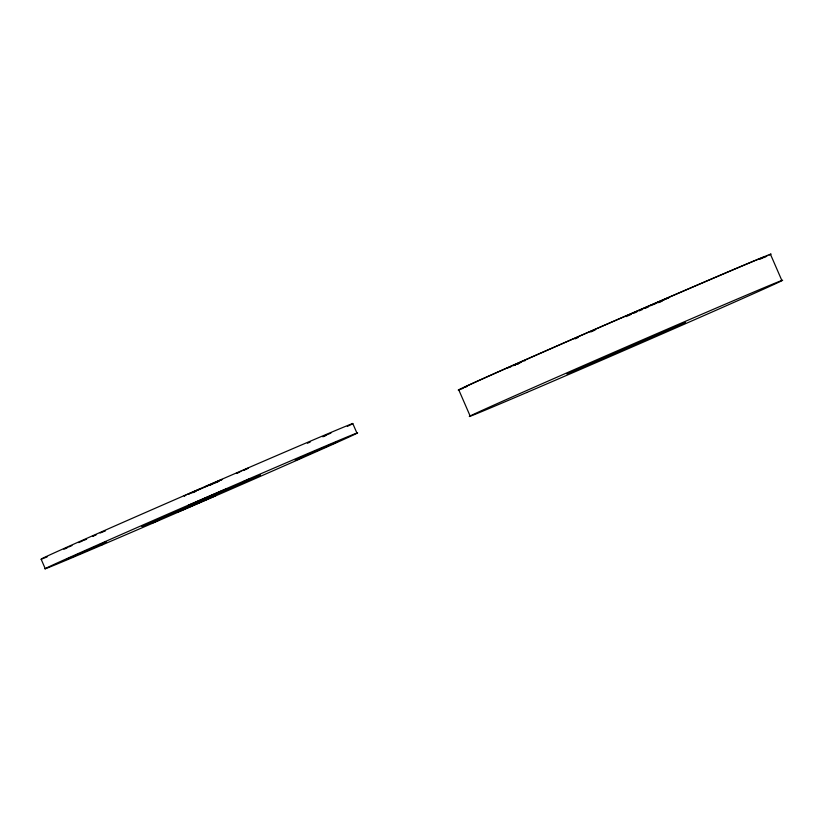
<?xml version="1.0" encoding="UTF-8"?>
<svg xmlns="http://www.w3.org/2000/svg" width="823" height="823" viewBox="0 0 823 823"><rect width="100%" height="100%" fill="white"/><g stroke="black" fill="none" stroke-linecap="round" stroke-linejoin="round"><path stroke-width="1.23" d="M45.296 568.786L41.15 559.239L42.477 558.323A170.721 1.193 -23.5 0 1 181.585 496.753L222.436 479.007A170.721 1.193 -23.5 0 1 352.769 423.495L356.915 433.042M352.769 423.495L351.442 424.411A170.721 1.193 -23.5 0 1 347.327 426.355M184.167 495.95L185.216 495.446M222.22 479.428L216.655 481.949M507.163 368.416L507.935 368.066M661.836 300.755L662.371 300.518L657.824 302.483M92.927 536.205L94.336 535.578M104.387 531.257L104.902 531.02M247.466 468.616L248.433 468.174L246.849 468.832M65.47 548.437L67.702 547.439M187.5 494.417L190.854 492.936M238.217 472.577L236.222 473.482L239.03 472.309M666.465 298.79L669.305 297.484M102.299 532.193L103.503 531.658M509.2 367.5L511.021 366.688M191.893 492.473L199.783 489.016M68.823 546.945L71.971 545.567M211.346 484.284L215.533 482.443M246.437 469.079L243.629 470.314M322.842 436.807L325.99 435.429M574.999 338.881L578.394 337.389M655.561 303.409L650.458 305.693L651.538 305.261M515.208 364.918L515.764 364.682M516.803 364.26L517.955 363.756M661.383 300.961L658.05 302.401L659.604 301.794M207.55 485.951L210.39 484.706M239.524 472.001L241.026 471.342M307.391 443.247L310.24 442.002M298.79 458.792C286.137 464.409 312.112 452.938 299.51 458.534M155.465 521.545C142.718 527.204 168.766 515.702 156.02 521.36M513.223 365.731L515.651 364.671M517.523 364.013L519.951 362.953M590.729 331.967L595.142 330.044M662.083 300.714L664.428 299.695M206.594 486.362L197.715 490.22M192.644 492.751L195.761 491.393M78.761 542.594L82.742 540.855M657.896 302.38L661.26 301.074M516.474 364.301L518.14 363.581M204.762 486.846L221.984 479.49M242.61 470.653L245.624 469.347M209.587 485.395L213.034 483.903M215.328 482.906L218.784 481.424M83.709 540.433L86.631 539.168M100.128 533.037L101.641 532.388M660.385 301.3L662.834 300.241M103.184 543.087L106.506 541.668L99.634 544.651L102.947 543.242M626.097 316.618L631.303 314.314M633.545 313.337L636.909 311.886M516.988 364.136L518.109 363.653M192.315 492.545L196.748 490.642M663.966 299.747L668.451 297.833M657.145 302.864L652.978 304.654M639.204 310.899L642.712 309.386M645.047 308.378L648.565 306.866M94.871 535.413L96.198 534.847M515.054 365.021L515.579 364.795M520.527 362.552L521.648 362.069M324.519 435.82L327.287 434.637M188.621 494.129L191.389 492.946M658.503 302.679L661.733 301.311M328.212 434.235L330.908 433.104M63.896 549.27L66.601 548.139M524.344 360.916L525.516 360.423M104.007 531.37L105.015 530.958M93.122 536.154L93.822 535.855M184.403 495.888L185.926 495.261M770.431 254.214L781.85 280.468M458.812 389.958L470.231 416.212M766.902 256.179A170.721 1.193 -23.5 0 1 763.898 257.578M463.411 388.168A170.721 1.193 -23.5 0 1 606.901 324.149A170.721 1.193 -23.5 0 1 769.104 255.13M762.129 258.196A163.962 1.142 -23.5 0 1 759.67 259.348M466.919 386.543A163.962 1.142 -23.5 0 1 573.333 338.839A163.962 1.142 -23.5 0 1 754.907 260.644M755.771 260.294A163.962 1.142 -23.5 0 1 762.777 257.887M47.158 556.873A170.721 1.193 -23.5 0 1 41.15 559.239M142.153 526.473L260.428 475.066L142.153 526.473M567.088 373.899L685.364 322.493L567.088 373.899M67.342 559.002L66.293 559.506L104.346 542.985L67.342 559.002M189.372 504.993L188.313 505.497L226.376 488.975L189.372 504.993M178.498 511.649L177.449 512.153L215.503 495.631L178.498 511.649M243.238 481.774L249.904 478.883L243.238 481.774M299.819 457.979L298.77 458.483L336.823 441.961L299.819 457.979M526.741 392.52A170.721 1.193 -23.5 0 0 780.523 281.384A170.721 1.193 -23.5 0 0 570.864 371.111A170.721 1.193 -23.5 0 0 526.741 392.52M101.805 545.093A170.721 1.193 -23.5 0 0 355.587 433.958A170.721 1.193 -23.5 0 0 145.938 523.685A170.721 1.193 -23.5 0 0 101.805 545.093"/></g></svg>
